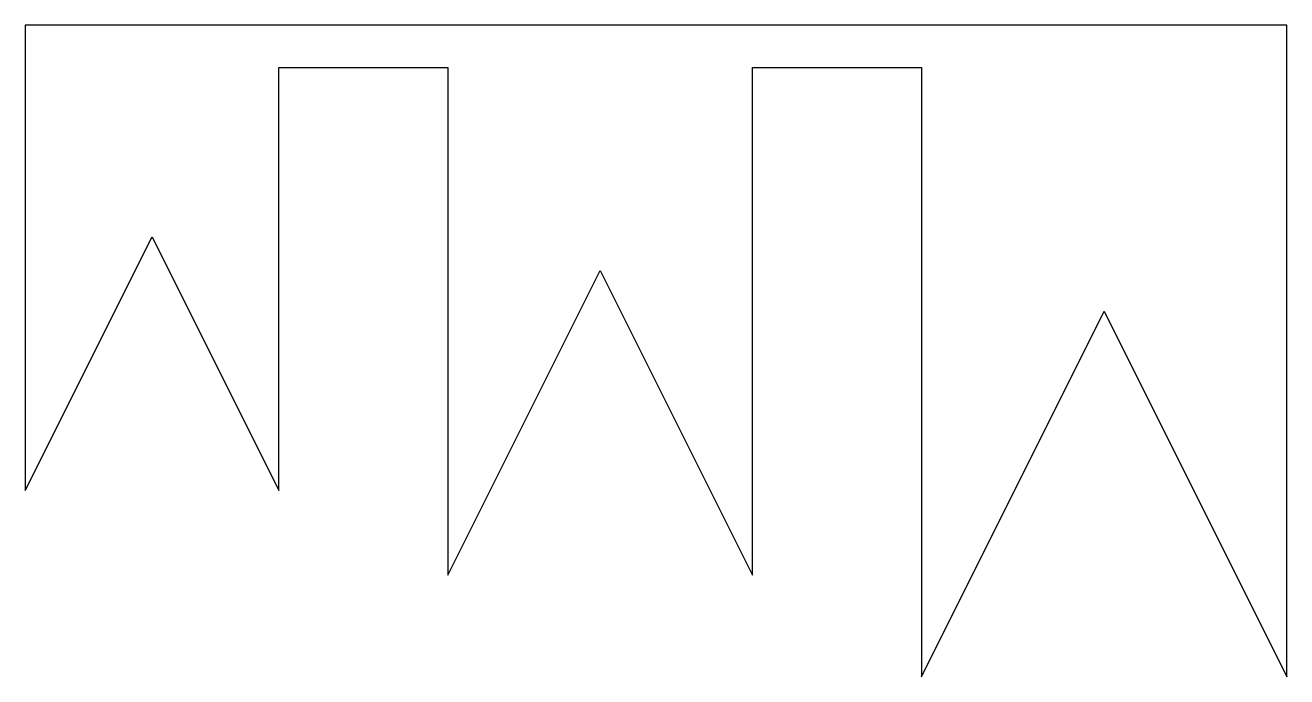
# Model space of a CAD drawing. Header units: metres. Extents: x 0 to 298, y -154 to 0.
import ezdxf

# ---------------------------------------------------------------- set-up
doc = ezdxf.new("R2010")
doc.units = ezdxf.units.M

msp = doc.modelspace()

# ---------------------------------------------------------------- linework, layer by layer
at = {"layer": 'PARAMETRIX'}
for p, q in [((0, 0), (0, -10)), ((298.4, 0), (0, 0)), ((298.4, -10), (298.4, 0)), ((0, -10), (0, -110)), ((60, -110), (60, -10)), ((60, -10), (100, -10)), ((100, -10), (100, -130)), ((172, -130), (172, -10)), ((172, -10), (212, -10)), ((212, -10), (212, -154)), ((298.4, -154), (298.4, -10)), ((0, -110), (30, -50)), ((30, -50), (60, -110)), ((100, -130), (136, -58)), ((136, -58), (172, -130)), ((212, -154), (255.2, -67.6)), ((255.2, -67.6), (298.4, -154))]:
    msp.add_line(p, q, dxfattribs=at)

doc.saveas('drawing.dxf')
